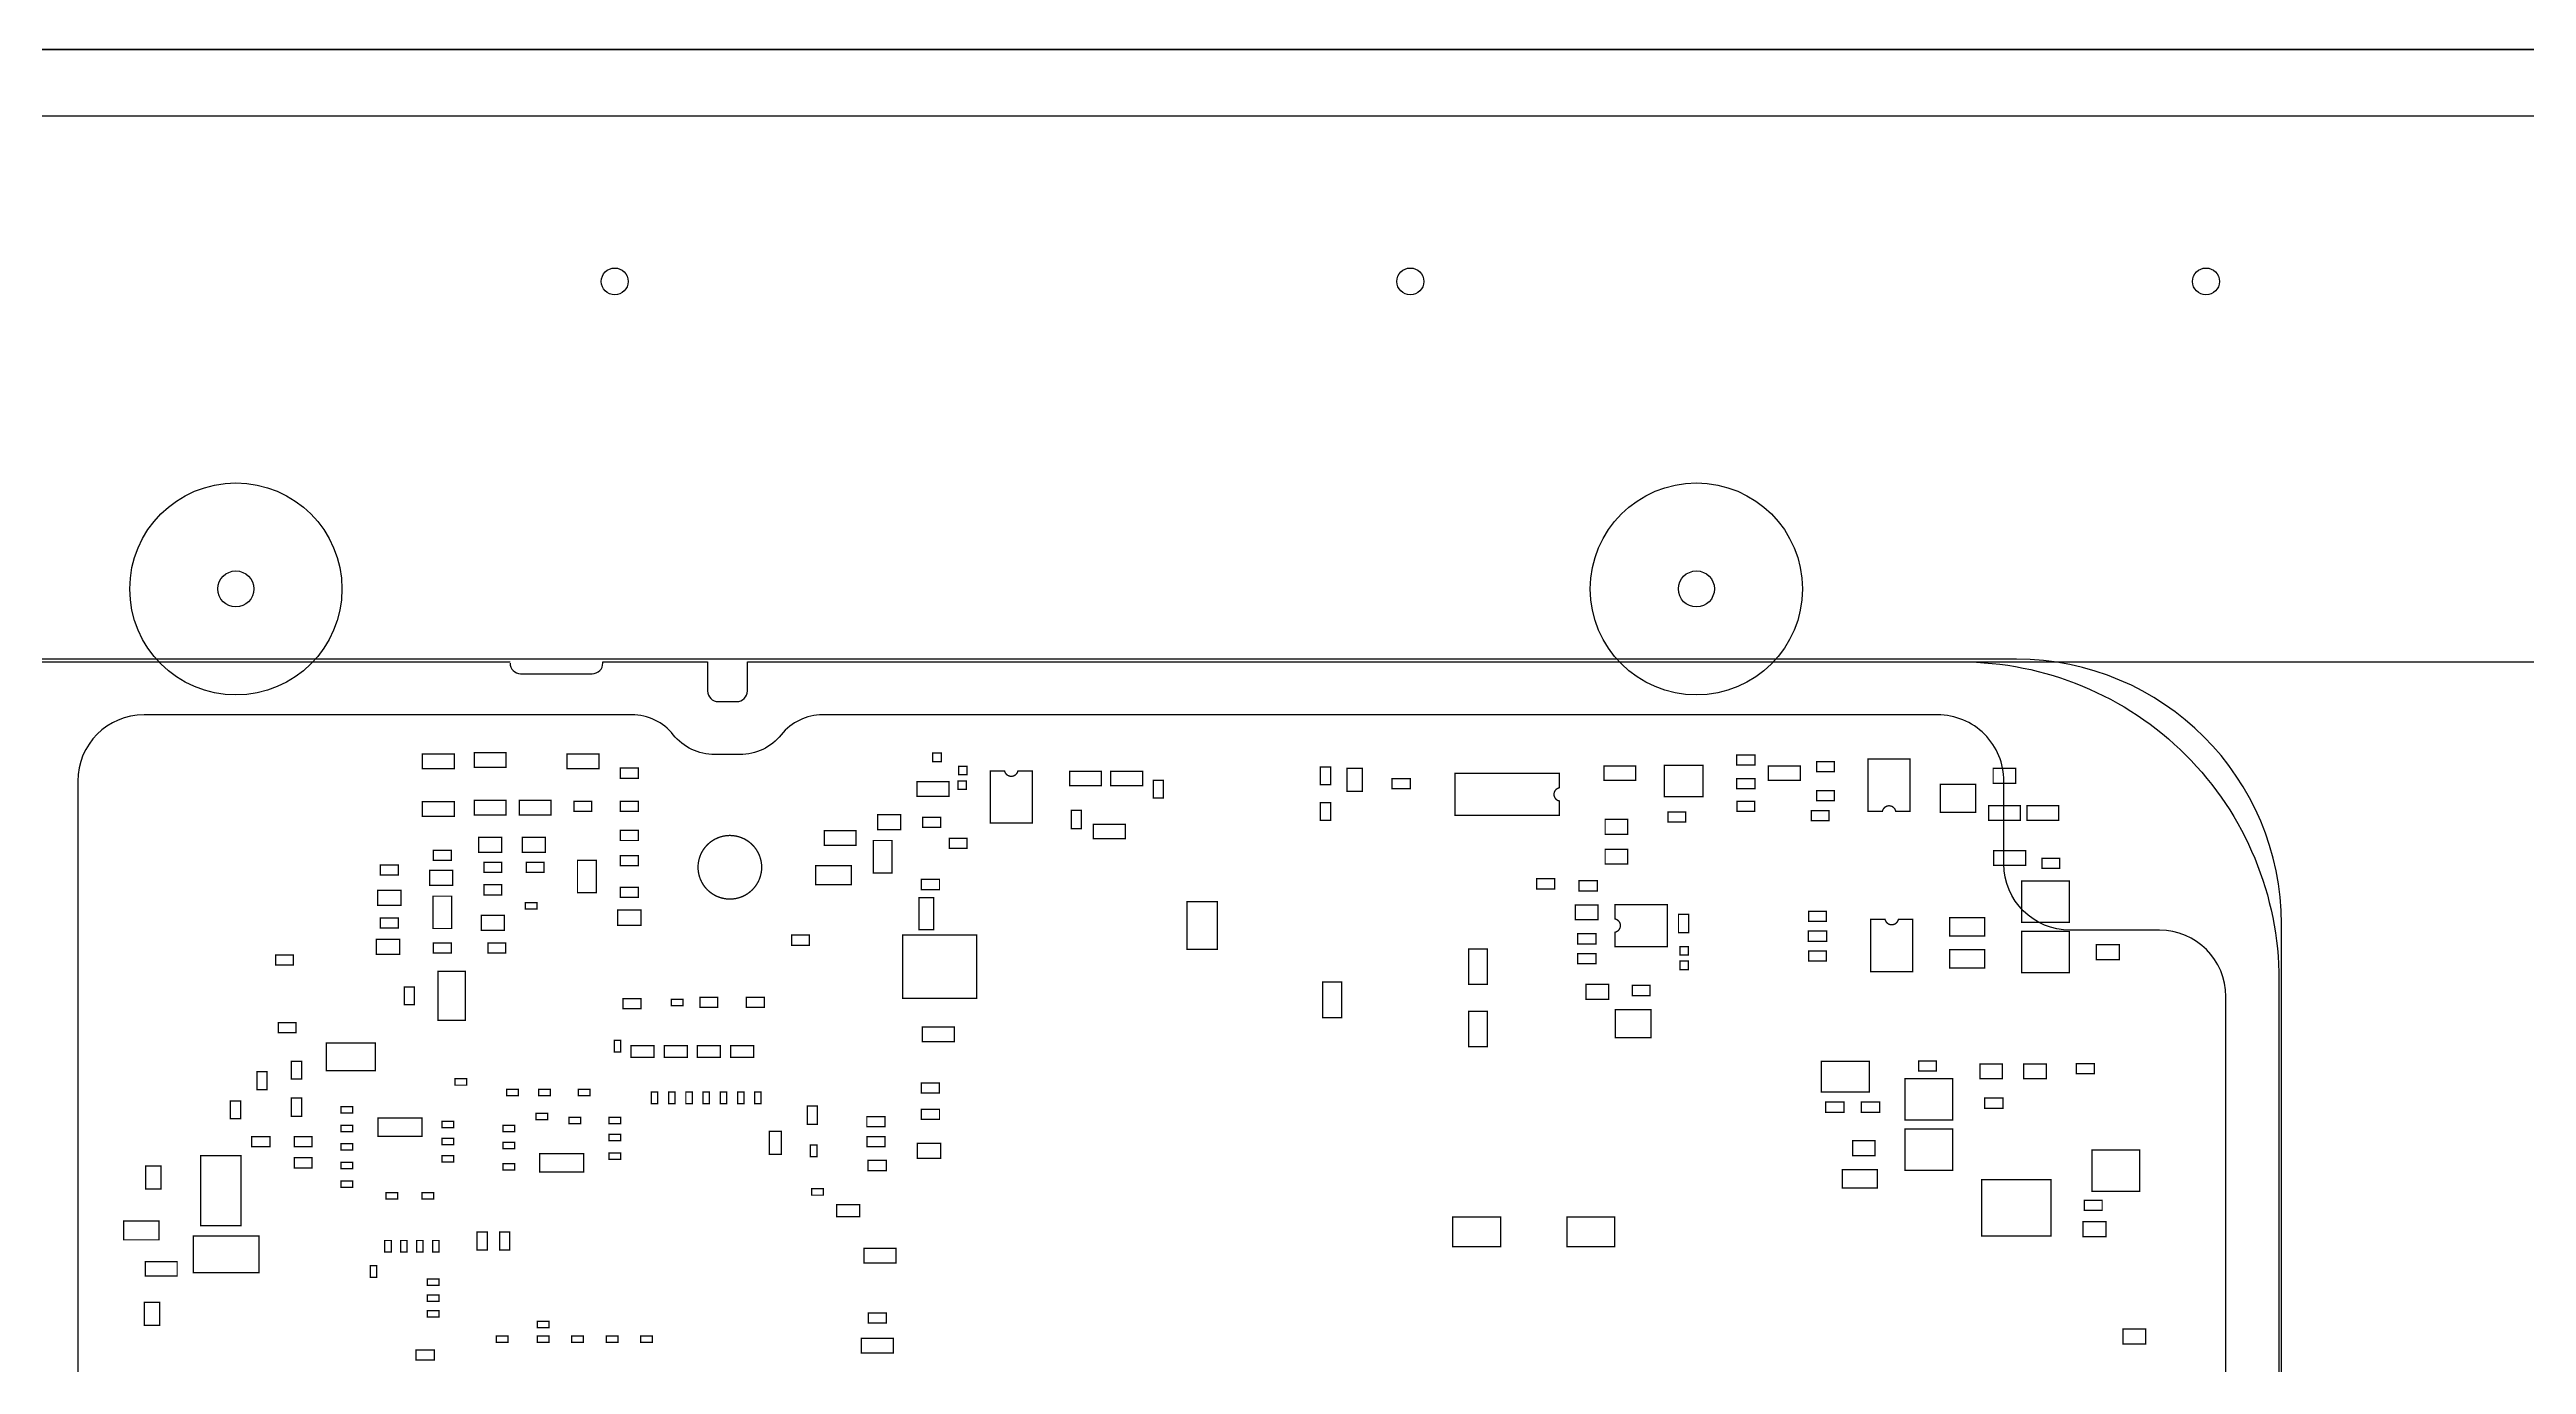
# Model space of a CAD drawing. Extents: x -225 to 380, y -363 to 289.
# Drawn here: x -92.2 to 145, y 153.4 to 279.4 of the extents above; entities that cross this region are included whole.
import ezdxf

# ---------------------------------------------------------------- set-up
doc = ezdxf.new("R2010")
doc.units = 0
doc.header["$MEASUREMENT"] = 0
doc.layers.get('0').update_dxf_attribs({"linetype": 'CONTINUOUS'})
doc.layers.get('DEFPOINTS').update_dxf_attribs({"linetype": 'CONTINUOUS'})
for name, color, linetype in [('1_0_PALLET', 7, 'CONTINUOUS'), ('1_1_BARRENOS', 100, 'CONTINUOUS'), ('1_2_CAV_PCB', 140, 'CONTINUOUS'), ('1_4_FUGAS_PASADAS', 1, 'CONTINUOUS'), ('1_5_CAJA_PISADOR', 8, 'CONTINUOUS'), ('_G01-IND-2BOT_OUTLINE_PART', 7, 'CONTINUOUS'), ('_G01-IND-3GEN_OUTLINE', 7, 'CONTINUOUS')]:
    doc.layers.add(name, color=color, linetype=linetype)
doc.styles.get("Standard").update_dxf_attribs({"font": '@Arial Unicode MS'})
doc.dimstyles.get("Standard").update_dxf_attribs({"dimtxt": 0.18, "dimasz": 0.18, "dimexe": 0.18, "dimexo": 0.0625, "dimgap": 0.09, "dimtad": 0, "dimtih": 1, "dimtoh": 1, "dimdec": 4, "dimzin": 0, "dimdsep": 46, "dimtxsty": 'STANDARD', "dimcen": 0.09, "dimadec": 0, "dimazin": 0, "dimtfac": 1, "dimtdec": 4, "dimtofl": 0, "dimtmove": 2, "dimatfit": 3, "dimfxl": 1, "dimtolj": 1, "dimtzin": 0, "dimarcsym": 0})

# ---------------------------------------------------------------- blocks, each defined once
blk = doc.blocks.new('*U34')
at = {"color": 0, "linetype": 'Continuous'}
blk.add_text('500,13 [19,690]', height=6.5, dxfattribs=at).set_placement((317.04, 223.16))
blk = doc.blocks.new('*D33')
at = {"color": 0}
blk.add_line((91.43, 220.73), (379.54, 220.73), dxfattribs=at)
at = {"layer": 'DEFPOINTS', "color": 0}
for p in [(90.8, 220.73), (316.8, 220.73), (215.9, -279.4)]:
    blk.add_point(p, dxfattribs=at)
at = {"linetype": 'Continuous'}
blk.add_blockref('*U34', (0, 0), dxfattribs=at)

msp = doc.modelspace()

# ---------------------------------------------------------------- linework, layer by layer
at = {"layer": '1_0_PALLET', "linetype": 'Continuous'}
msp.add_lwpolyline([(192.9638, 259.81542), (192.9638, 279.40001), (-215.90001, 279.40001), (-215.90001, -279.40001), (192.9638, -279.40001), (-215.90001, -279.40001), (-215.90001, 279.40001), (192.9638, 279.40001), (192.9638, 259.89285, -0.192690009), (192.4728, 258.66611, 0.976311396), (195.1661, 255.97281, -0.192689488), (196.39284, 256.4638), (215.90001, 256.4638), (215.90001, -256.4638), (196.39285, -256.4638, -0.192690009), (195.16611, -255.9728, 0.976311396), (192.47281, -258.6661, -0.192689488), (192.9638, -259.89284), (192.9638, -279.40001), (192.9638, -259.81542)], format="xyb", dxfattribs=at)
at = {"layer": '1_0_PALLET', "color": 4}
msp.add_lwpolyline([(209.54999, -273.05001), (-209.55001, -273.05001), (-209.55001, 273.05001), (209.54999, 273.05001)], close=True, dxfattribs=at)
at = {"layer": '1_1_BARRENOS', "linetype": 'Continuous'}
for centre, radius in [((-38.10001, 257.175), 1.28905), ((38.09999, 257.175), 1.28905), ((114.29999, 257.175), 1.28905), ((-74.38651, 227.711), 1.7272), ((65.49212, 227.711), 1.7272)]:
    msp.add_circle(centre, radius, dxfattribs=at)
at = {"layer": '1_2_CAV_PCB', "linetype": 'Continuous'}
msp.add_lwpolyline([(121.53899, 49.022), (121.53899, 195.58, 0.414213562), (96.13899, 220.98), (-115.47488, 220.98, -0.182675814)], format="xyb", dxfattribs=at)
at = {"layer": '1_4_FUGAS_PASADAS', "linetype": 'Continuous'}
msp.add_lwpolyline([(116.20499, 59.436), (116.20499, 188.6585, 0.414213562), (109.85499, 195.0085), (101.29519, 195.0085, -0.414213562), (94.94519, 201.3585), (94.94519, 209.296, 0.414213566), (88.59519, 215.646), (-18.18867, 215.646, 0.227735077), (-22.15424, 213.741, -0.22773508), (-26.11981, 211.836), (-28.52828, 211.836, -0.227735081), (-32.49385, 213.741, 0.227735081), (-36.45943, 215.646), (-83.18501, 215.646, 0.414213562), (-89.53501, 209.296), (-89.53501, 36.449, 0.414213562)], format="xyb", dxfattribs=at)
at = {"layer": '1_5_CAJA_PISADOR', "color": 8}
for centre in [(-74.38651, 227.711), (65.49212, 227.711)]:
    msp.add_circle(centre, 10.16, dxfattribs=at)
at = {"layer": '_G01-IND-2BOT_OUTLINE_PART', "linetype": 'Continuous', "const_width": 0.127}
for points in [[(-56.51501, 211.8995), (-56.51501, 210.5025), (-53.46701, 210.5025), (-53.46701, 211.8995), (-56.51501, 211.8995)], [(-51.56201, 212.0265), (-51.56201, 210.6295), (-48.51401, 210.6295), (-48.51401, 212.0265), (-51.56201, 212.0265)], [(-39.62401, 210.5025), (-39.62401, 211.8995), (-42.67201, 211.8995), (-42.67201, 210.5025), (-39.62401, 210.5025)], [(-7.64541, 211.1756), (-6.83261, 211.1756), (-6.83261, 211.9884), (-7.64541, 211.9884), (-7.64541, 211.1756)], [(71.10729, 210.8454), (71.10729, 211.8106), (69.35469, 211.8106), (69.35469, 210.8454), (71.10729, 210.8454)], [(77.00009, 211.1756), (77.00009, 210.2104), (78.70189, 210.2104), (78.70189, 211.1756), (77.00009, 211.1756)], [(85.95359, 211.4169), (81.94039, 211.4169), (81.94039, 206.4131), (83.30773, 206.4131), (83.33021, 206.48325), (83.37471, 206.58887), (83.43712, 206.68499), (83.51551, 206.76861), (83.6074, 206.83709), (83.70992, 206.88832), (83.81987, 206.92067), (83.9338, 206.93313), (84.04813, 206.92532), (84.15931, 206.89748), (84.26384, 206.85047), (84.35844, 206.78578), (84.44016, 206.70543), (84.50644, 206.61193), (84.5552, 206.50821), (84.56377, 206.48325), (84.58625, 206.4131), (85.95359, 206.4131), (85.95359, 211.4169)], [(-35.82671, 209.5754), (-35.82671, 210.5406), (-37.57931, 210.5406), (-37.57931, 209.5754), (-35.82671, 209.5754)], [(-9.14401, 209.2325), (-9.14401, 207.8355), (-6.09601, 207.8355), (-6.09601, 209.2325), (-9.14401, 209.2325)], [(-5.23241, 208.5086), (-4.41961, 208.5086), (-4.41961, 209.3214), (-5.23241, 209.3214), (-5.23241, 208.5086)], [(-5.16891, 209.9056), (-4.35611, 209.9056), (-4.35611, 210.7184), (-5.16891, 210.7184), (-5.16891, 209.9056)], [(-2.13361, 205.2701), (1.87959, 205.2701), (1.87959, 210.2739), (0.51225, 210.2739), (0.48977, 210.20374), (0.44527, 210.09813), (0.38286, 210.00201), (0.30448, 209.91839), (0.21259, 209.8499), (0.11006, 209.79868), (0.00012, 209.76633), (-0.11381, 209.75386), (-0.22815, 209.76168), (-0.33933, 209.78952), (-0.44385, 209.83652), (-0.53846, 209.90121), (-0.62018, 209.98156), (-0.68646, 210.07506), (-0.73522, 210.17878), (-0.74379, 210.20374), (-0.76627, 210.2739), (-2.13361, 210.2739), (-2.13361, 205.2701)], [(5.46099, 210.2485), (5.46099, 208.8515), (8.50899, 208.8515), (8.50899, 210.2485), (5.46099, 210.2485)], [(12.44599, 208.8515), (12.44599, 210.2485), (9.39799, 210.2485), (9.39799, 208.8515), (12.44599, 208.8515)], [(13.48739, 207.6831), (14.45259, 207.6831), (14.45259, 209.3849), (13.48739, 209.3849), (13.48739, 207.6831)], [(29.48939, 208.9531), (30.45459, 208.9531), (30.45459, 210.6549), (29.48939, 210.6549), (29.48939, 208.9531)], [(33.48989, 210.5279), (32.04209, 210.5279), (32.04209, 208.3181), (33.48989, 208.3181), (33.48989, 210.5279)], [(38.08729, 208.5594), (38.08729, 209.5246), (36.33469, 209.5246), (36.33469, 208.5594), (38.08729, 208.5594)], [(42.36719, 210.0326), (42.36719, 206.0194), (52.37479, 206.0194), (52.37479, 207.38674), (52.30464, 207.40922), (52.19902, 207.45371), (52.1029, 207.51613), (52.01928, 207.59451), (51.95079, 207.6864), (51.89957, 207.78893), (51.86722, 207.89887), (51.85476, 208.0128), (51.86257, 208.12714), (51.89041, 208.23832), (51.93742, 208.34284), (52.0021, 208.43745), (52.08246, 208.51917), (52.17596, 208.58545), (52.27968, 208.63421), (52.30464, 208.64278), (52.37479, 208.66526), (52.37479, 210.0326), (42.36719, 210.0326)], [(59.68999, 209.3595), (59.68999, 210.7565), (56.64199, 210.7565), (56.64199, 209.3595), (59.68999, 209.3595)], [(66.11619, 207.7974), (66.11619, 210.7946), (62.40779, 210.7946), (62.40779, 207.7974), (66.11619, 207.7974)], [(71.10729, 208.5594), (71.10729, 209.5246), (69.35469, 209.5246), (69.35469, 208.5594), (71.10729, 208.5594)], [(75.43799, 209.3595), (75.43799, 210.7565), (72.38999, 210.7565), (72.38999, 209.3595), (75.43799, 209.3595)], [(88.84919, 208.9912), (88.84919, 206.2988), (92.25279, 206.2988), (92.25279, 208.9912), (88.84919, 208.9912)], [(96.07549, 209.0928), (96.07549, 210.5152), (93.91649, 210.5152), (93.91649, 209.0928), (96.07549, 209.0928)], [(-56.51501, 207.3275), (-56.51501, 205.9305), (-53.46701, 205.9305), (-53.46701, 207.3275), (-56.51501, 207.3275)], [(-48.51401, 206.0575), (-48.51401, 207.4545), (-51.56201, 207.4545), (-51.56201, 206.0575), (-48.51401, 206.0575)], [(-44.19601, 206.0575), (-44.19601, 207.4545), (-47.24401, 207.4545), (-47.24401, 206.0575), (-44.19601, 206.0575)], [(-40.29711, 206.4004), (-40.29711, 207.3656), (-41.99891, 207.3656), (-41.99891, 206.4004), (-40.29711, 206.4004)], [(-35.85211, 206.4004), (-35.85211, 207.3656), (-37.55391, 207.3656), (-37.55391, 206.4004), (-35.85211, 206.4004)], [(6.57859, 206.4893), (5.61339, 206.4893), (5.61339, 204.7367), (6.57859, 204.7367), (6.57859, 206.4893)], [(30.45459, 207.2259), (29.48939, 207.2259), (29.48939, 205.5241), (30.45459, 205.5241), (30.45459, 207.2259)], [(62.77609, 206.3496), (62.77609, 205.3844), (64.47789, 205.3844), (64.47789, 206.3496), (62.77609, 206.3496)], [(69.38009, 207.3656), (69.38009, 206.4004), (71.08189, 206.4004), (71.08189, 207.3656), (69.38009, 207.3656)], [(78.19389, 205.5114), (78.19389, 206.4766), (76.49209, 206.4766), (76.49209, 205.5114), (78.19389, 205.5114)], [(78.70189, 207.4164), (78.70189, 208.3816), (77.00009, 208.3816), (77.00009, 207.4164), (78.70189, 207.4164)], [(96.51999, 205.5495), (96.51999, 206.9465), (93.47199, 206.9465), (93.47199, 205.5495), (96.51999, 205.5495)], [(97.15499, 206.9465), (97.15499, 205.5495), (100.20299, 205.5495), (100.20299, 206.9465), (97.15499, 206.9465)], [(-37.55391, 204.5716), (-37.55391, 203.6064), (-35.85211, 203.6064), (-35.85211, 204.5716), (-37.55391, 204.5716)], [(-18.03401, 204.5335), (-18.03401, 203.1365), (-14.98601, 203.1365), (-14.98601, 204.5335), (-18.03401, 204.5335)], [(-10.70611, 204.6351), (-10.70611, 206.0829), (-12.91591, 206.0829), (-12.91591, 204.6351), (-10.70611, 204.6351)], [(-6.89611, 204.8764), (-6.89611, 205.8416), (-8.59791, 205.8416), (-8.59791, 204.8764), (-6.89611, 204.8764)], [(7.74699, 205.1685), (7.74699, 203.7715), (10.79499, 203.7715), (10.79499, 205.1685), (7.74699, 205.1685)], [(56.75629, 205.6257), (56.75629, 204.2033), (58.91529, 204.2033), (58.91529, 205.6257), (56.75629, 205.6257)], [(-53.75911, 201.7014), (-53.75911, 202.6666), (-55.46091, 202.6666), (-55.46091, 201.7014), (-53.75911, 201.7014)], [(-51.14291, 203.9239), (-51.14291, 202.4761), (-48.93311, 202.4761), (-48.93311, 203.9239), (-51.14291, 203.9239)], [(-44.74211, 202.4761), (-44.74211, 203.9239), (-46.95191, 203.9239), (-46.95191, 202.4761), (-44.74211, 202.4761)], [(-41.66871, 198.6026), (-39.86531, 198.6026), (-39.86531, 201.7014), (-41.66871, 201.7014), (-41.66871, 198.6026)], [(-35.85211, 201.1934), (-35.85211, 202.1586), (-37.55391, 202.1586), (-37.55391, 201.1934), (-35.85211, 201.1934)], [(-13.34771, 200.5076), (-11.54431, 200.5076), (-11.54431, 203.6064), (-13.34771, 203.6064), (-13.34771, 200.5076)], [(-6.05791, 203.8096), (-6.05791, 202.8444), (-4.35611, 202.8444), (-4.35611, 203.8096), (-6.05791, 203.8096)], [(58.91529, 201.3458), (58.91529, 202.7682), (56.75629, 202.7682), (56.75629, 201.3458), (58.91529, 201.3458)], [(93.97999, 202.6285), (93.97999, 201.2315), (97.02799, 201.2315), (97.02799, 202.6285), (93.97999, 202.6285)], [(100.29189, 200.9394), (100.29189, 201.9046), (98.59009, 201.9046), (98.59009, 200.9394), (100.29189, 200.9394)], [(-58.83911, 200.3044), (-58.83911, 201.2696), (-60.54091, 201.2696), (-60.54091, 200.3044), (-58.83911, 200.3044)], [(-53.63211, 199.3011), (-53.63211, 200.7489), (-55.84191, 200.7489), (-55.84191, 199.3011), (-53.63211, 199.3011)], [(-50.63491, 201.5236), (-50.63491, 200.5584), (-48.93311, 200.5584), (-48.93311, 201.5236), (-50.63491, 201.5236)], [(-48.93311, 198.3994), (-48.93311, 199.3646), (-50.63491, 199.3646), (-50.63491, 198.3994), (-48.93311, 198.3994)], [(-44.86911, 200.5584), (-44.86911, 201.5236), (-46.57091, 201.5236), (-46.57091, 200.5584), (-44.86911, 200.5584)], [(-18.84681, 201.1807), (-18.84681, 199.3773), (-15.44321, 199.3773), (-15.44321, 201.1807), (-18.84681, 201.1807)], [(-6.99771, 198.9074), (-6.99771, 199.8726), (-8.75031, 199.8726), (-8.75031, 198.9074), (-6.99771, 198.9074)], [(50.20309, 199.9361), (50.20309, 198.9709), (51.90489, 198.9709), (51.90489, 199.9361), (50.20309, 199.9361)], [(54.24169, 199.7456), (54.24169, 198.7804), (55.99429, 198.7804), (55.99429, 199.7456), (54.24169, 199.7456)], [(96.64699, 199.7202), (96.64699, 195.7578), (101.21899, 195.7578), (101.21899, 199.7202), (96.64699, 199.7202)], [(-58.58511, 197.3961), (-58.58511, 198.8439), (-60.79491, 198.8439), (-60.79491, 197.3961), (-58.58511, 197.3961)], [(-55.51171, 195.1736), (-53.70831, 195.1736), (-53.70831, 198.2724), (-55.51171, 198.2724), (-55.51171, 195.1736)], [(-46.65981, 197.6628), (-46.65981, 197.0532), (-45.54221, 197.0532), (-45.54221, 197.6628), (-46.65981, 197.6628)], [(-37.80791, 196.9389), (-37.80791, 195.4911), (-35.59811, 195.4911), (-35.59811, 196.9389), (-37.80791, 196.9389)], [(-35.85211, 198.1454), (-35.85211, 199.1106), (-37.55391, 199.1106), (-37.55391, 198.1454), (-35.85211, 198.1454)], [(-7.55651, 198.12), (-8.95351, 198.12), (-8.95351, 195.072), (-7.55651, 195.072), (-7.55651, 198.12)], [(19.62149, 197.739), (16.70049, 197.739), (16.70049, 193.167), (19.62149, 193.167), (19.62149, 197.739)], [(53.91149, 197.4342), (53.91149, 196.0118), (56.07049, 196.0118), (56.07049, 197.4342), (53.91149, 197.4342)], [(62.69989, 193.4464), (62.69989, 197.4596), (57.69609, 197.4596), (57.69609, 196.09226), (57.76624, 196.06978), (57.87186, 196.02528), (57.96798, 195.96286), (58.0516, 195.88448), (58.12009, 195.79259), (58.17131, 195.69007), (58.20366, 195.58012), (58.21613, 195.46619), (58.20831, 195.35185), (58.18047, 195.24068), (58.13347, 195.13615), (58.06878, 195.04155), (57.98842, 194.95983), (57.89492, 194.89355), (57.79121, 194.84478), (57.76624, 194.83622), (57.69609, 194.81374), (57.69609, 193.4464), (62.69989, 193.4464)], [(-58.83911, 195.2244), (-58.83911, 196.1896), (-60.54091, 196.1896), (-60.54091, 195.2244), (-58.83911, 195.2244)], [(-50.88891, 196.4309), (-50.88891, 194.9831), (-48.67911, 194.9831), (-48.67911, 196.4309), (-50.88891, 196.4309)], [(-21.17091, 194.5386), (-21.17091, 193.5734), (-19.46911, 193.5734), (-19.46911, 194.5386), (-21.17091, 194.5386)], [(-10.54101, 194.564), (-10.54101, 188.468), (-3.42901, 188.468), (-3.42901, 194.564), (-10.54101, 194.564)], [(54.11469, 194.6656), (54.11469, 193.7004), (55.86729, 193.7004), (55.86729, 194.6656), (54.11469, 194.6656)], [(63.77939, 194.7672), (64.74459, 194.7672), (64.74459, 196.5198), (63.77939, 196.5198), (63.77939, 194.7672)], [(76.21269, 194.9196), (76.21269, 193.9544), (77.96529, 193.9544), (77.96529, 194.9196), (76.21269, 194.9196)], [(76.23809, 196.8246), (76.23809, 195.8594), (77.93989, 195.8594), (77.93989, 196.8246), (76.23809, 196.8246)], [(82.19439, 191.0461), (86.20759, 191.0461), (86.20759, 196.0499), (84.84025, 196.0499), (84.81777, 195.97974), (84.77327, 195.87413), (84.71086, 195.77801), (84.63248, 195.69439), (84.54059, 195.6259), (84.43806, 195.57468), (84.32812, 195.54233), (84.21419, 195.52986), (84.09985, 195.53768), (83.98867, 195.56552), (83.88415, 195.61252), (83.78954, 195.67721), (83.70782, 195.75756), (83.64154, 195.85106), (83.59278, 195.95478), (83.58421, 195.97974), (83.56173, 196.0499), (82.19439, 196.0499), (82.19439, 191.0461)], [(89.76359, 196.2023), (89.76359, 194.4497), (93.11639, 194.4497), (93.11639, 196.2023), (89.76359, 196.2023)], [(101.21899, 190.9318), (101.21899, 194.8942), (96.64699, 194.8942), (96.64699, 190.9318), (101.21899, 190.9318)], [(-70.57391, 192.6336), (-70.57391, 191.6684), (-68.87211, 191.6684), (-68.87211, 192.6336), (-70.57391, 192.6336)], [(-60.92191, 194.1449), (-60.92191, 192.6971), (-58.71211, 192.6971), (-58.71211, 194.1449), (-60.92191, 194.1449)], [(-55.46091, 193.7766), (-55.46091, 192.8114), (-53.75911, 192.8114), (-53.75911, 193.7766), (-55.46091, 193.7766)], [(-50.25391, 193.7766), (-50.25391, 192.8114), (-48.55211, 192.8114), (-48.55211, 193.7766), (-50.25391, 193.7766)], [(45.47869, 193.2178), (43.67529, 193.2178), (43.67529, 189.8142), (45.47869, 189.8142), (45.47869, 193.2178)], [(54.11469, 192.7606), (54.11469, 191.7954), (55.86729, 191.7954), (55.86729, 192.7606), (54.11469, 192.7606)], [(63.91909, 193.4464), (63.91909, 192.6336), (64.73189, 192.6336), (64.73189, 193.4464), (63.91909, 193.4464)], [(77.93989, 192.0494), (77.93989, 193.0146), (76.23809, 193.0146), (76.23809, 192.0494), (77.93989, 192.0494)], [(89.76359, 193.1543), (89.76359, 191.4017), (93.11639, 191.4017), (93.11639, 193.1543), (89.76359, 193.1543)], [(103.79709, 193.6369), (103.79709, 192.1891), (106.00689, 192.1891), (106.00689, 193.6369), (103.79709, 193.6369)], [(-55.04181, 186.3725), (-52.40021, 186.3725), (-52.40021, 191.0715), (-55.04181, 191.0715), (-55.04181, 186.3725)], [(31.50869, 190.0428), (29.70529, 190.0428), (29.70529, 186.6392), (31.50869, 186.6392), (31.50869, 190.0428)], [(57.08649, 188.3918), (57.08649, 189.8142), (54.92749, 189.8142), (54.92749, 188.3918), (57.08649, 188.3918)], [(63.91909, 192.0494), (63.91909, 191.2366), (64.73189, 191.2366), (64.73189, 192.0494), (63.91909, 192.0494)], [(-58.26761, 187.8711), (-57.30241, 187.8711), (-57.30241, 189.5729), (-58.26761, 189.5729), (-58.26761, 187.8711)], [(-37.29991, 188.4426), (-37.29991, 187.4774), (-35.59811, 187.4774), (-35.59811, 188.4426), (-37.29991, 188.4426)], [(-31.57221, 187.7822), (-31.57221, 188.3918), (-32.68981, 188.3918), (-32.68981, 187.7822), (-31.57221, 187.7822)], [(-28.23211, 187.6044), (-28.23211, 188.5696), (-29.93391, 188.5696), (-29.93391, 187.6044), (-28.23211, 187.6044)], [(-23.78711, 187.6044), (-23.78711, 188.5696), (-25.48891, 188.5696), (-25.48891, 187.6044), (-23.78711, 187.6044)], [(61.13779, 184.7088), (61.13779, 187.4012), (57.73419, 187.4012), (57.73419, 184.7088), (61.13779, 184.7088)], [(61.04889, 188.7474), (61.04889, 189.7126), (59.34709, 189.7126), (59.34709, 188.7474), (61.04889, 188.7474)], [(-68.61811, 185.1914), (-68.61811, 186.1566), (-70.31991, 186.1566), (-70.31991, 185.1914), (-68.61811, 185.1914)], [(-8.63601, 185.7375), (-8.63601, 184.3405), (-5.58801, 184.3405), (-5.58801, 185.7375), (-8.63601, 185.7375)], [(45.47869, 187.2488), (43.67529, 187.2488), (43.67529, 183.8452), (45.47869, 183.8452), (45.47869, 187.2488)], [(-61.02351, 181.5592), (-61.02351, 184.2008), (-65.72251, 184.2008), (-65.72251, 181.5592), (-61.02351, 181.5592)], [(-38.15081, 183.3372), (-37.54121, 183.3372), (-37.54121, 184.4548), (-38.15081, 184.4548), (-38.15081, 183.3372)], [(-36.53791, 183.9595), (-36.53791, 182.8165), (-34.32811, 182.8165), (-34.32811, 183.9595), (-36.53791, 183.9595)], [(-33.36291, 183.9595), (-33.36291, 182.8165), (-31.15311, 182.8165), (-31.15311, 183.9595), (-33.36291, 183.9595)], [(-30.18791, 183.9595), (-30.18791, 182.8165), (-27.97811, 182.8165), (-27.97811, 183.9595), (-30.18791, 183.9595)], [(-27.01291, 183.9595), (-27.01291, 182.8165), (-24.80311, 182.8165), (-24.80311, 183.9595), (-27.01291, 183.9595)], [(-71.39941, 181.4449), (-72.36461, 181.4449), (-72.36461, 179.7431), (-71.39941, 179.7431), (-71.39941, 181.4449)], [(-69.06261, 180.7591), (-68.09741, 180.7591), (-68.09741, 182.4609), (-69.06261, 182.4609), (-69.06261, 180.7591)], [(-53.39081, 180.7718), (-53.39081, 180.1622), (-52.27321, 180.1622), (-52.27321, 180.7718), (-53.39081, 180.7718)], [(-7.02311, 179.4129), (-7.02311, 180.3781), (-8.72491, 180.3781), (-8.72491, 179.4129), (-7.02311, 179.4129)], [(77.46999, 182.4355), (77.46999, 179.5145), (82.04199, 179.5145), (82.04199, 182.4355), (77.46999, 182.4355)], [(85.47099, 180.7972), (85.47099, 176.8348), (90.04299, 176.8348), (90.04299, 180.7972), (85.47099, 180.7972)], [(88.48089, 181.5084), (88.48089, 182.4736), (86.77909, 182.4736), (86.77909, 181.5084), (88.48089, 181.5084)], [(92.64649, 182.1942), (92.64649, 180.7718), (94.80549, 180.7718), (94.80549, 182.1942), (92.64649, 182.1942)], [(96.83749, 182.1942), (96.83749, 180.7718), (98.99649, 180.7718), (98.99649, 182.1942), (96.83749, 182.1942)], [(101.86669, 182.2196), (101.86669, 181.2544), (103.61929, 181.2544), (103.61929, 182.2196), (101.86669, 182.2196)], [(-73.93941, 178.6509), (-74.90461, 178.6509), (-74.90461, 176.9491), (-73.93941, 176.9491), (-73.93941, 178.6509)], [(-68.09741, 178.9303), (-69.06261, 178.9303), (-69.06261, 177.1777), (-68.09741, 177.1777), (-68.09741, 178.9303)], [(-63.19521, 177.4952), (-63.19521, 178.1048), (-64.31281, 178.1048), (-64.31281, 177.4952), (-63.19521, 177.4952)], [(-47.32021, 179.1462), (-47.32021, 179.7558), (-48.43781, 179.7558), (-48.43781, 179.1462), (-47.32021, 179.1462)], [(-44.27221, 179.1462), (-44.27221, 179.7558), (-45.38981, 179.7558), (-45.38981, 179.1462), (-44.27221, 179.1462)], [(-40.46221, 179.1462), (-40.46221, 179.7558), (-41.57981, 179.7558), (-41.57981, 179.1462), (-40.46221, 179.1462)], [(-33.98521, 179.5018), (-34.59481, 179.5018), (-34.59481, 178.3842), (-33.98521, 178.3842), (-33.98521, 179.5018)], [(-32.33421, 179.5018), (-32.94381, 179.5018), (-32.94381, 178.3842), (-32.33421, 178.3842), (-32.33421, 179.5018)], [(-30.68321, 179.5018), (-31.29281, 179.5018), (-31.29281, 178.3842), (-30.68321, 178.3842), (-30.68321, 179.5018)], [(-29.03221, 179.5018), (-29.64181, 179.5018), (-29.64181, 178.3842), (-29.03221, 178.3842), (-29.03221, 179.5018)], [(-27.38121, 179.5018), (-27.99081, 179.5018), (-27.99081, 178.3842), (-27.38121, 178.3842), (-27.38121, 179.5018)], [(-25.73021, 179.5018), (-26.33981, 179.5018), (-26.33981, 178.3842), (-25.73021, 178.3842), (-25.73021, 179.5018)], [(-24.07921, 179.5018), (-24.68881, 179.5018), (-24.68881, 178.3842), (-24.07921, 178.3842), (-24.07921, 179.5018)], [(-18.69441, 178.1683), (-19.65961, 178.1683), (-19.65961, 176.4157), (-18.69441, 176.4157), (-18.69441, 178.1683)], [(79.61629, 177.5714), (79.61629, 178.5366), (77.86369, 178.5366), (77.86369, 177.5714), (79.61629, 177.5714)], [(81.29269, 178.5366), (81.29269, 177.5714), (83.04529, 177.5714), (83.04529, 178.5366), (81.29269, 178.5366)], [(94.85629, 177.9524), (94.85629, 178.9176), (93.10369, 178.9176), (93.10369, 177.9524), (94.85629, 177.9524)], [(-63.19521, 175.7172), (-63.19521, 176.3268), (-64.31281, 176.3268), (-64.31281, 175.7172), (-63.19521, 175.7172)], [(-56.56581, 175.2727), (-56.56581, 177.0253), (-60.78221, 177.0253), (-60.78221, 175.2727), (-56.56581, 175.2727)], [(-54.66081, 176.7078), (-54.66081, 176.0982), (-53.54321, 176.0982), (-53.54321, 176.7078), (-54.66081, 176.7078)], [(-47.70121, 175.7172), (-47.70121, 176.3268), (-48.81881, 176.3268), (-48.81881, 175.7172), (-47.70121, 175.7172)], [(-44.52621, 176.8602), (-44.52621, 177.4698), (-45.64381, 177.4698), (-45.64381, 176.8602), (-44.52621, 176.8602)], [(-42.46881, 177.0888), (-42.46881, 176.4792), (-41.35121, 176.4792), (-41.35121, 177.0888), (-42.46881, 177.0888)], [(-38.65881, 177.0888), (-38.65881, 176.4792), (-37.54121, 176.4792), (-37.54121, 177.0888), (-38.65881, 177.0888)], [(-22.16151, 175.7299), (-23.30451, 175.7299), (-23.30451, 173.5201), (-22.16151, 173.5201), (-22.16151, 175.7299)], [(-12.20471, 176.1744), (-12.20471, 177.1396), (-13.95731, 177.1396), (-13.95731, 176.1744), (-12.20471, 176.1744)], [(-8.75031, 177.8381), (-8.75031, 176.8729), (-6.99771, 176.8729), (-6.99771, 177.8381), (-8.75031, 177.8381)], [(85.47099, 175.9712), (85.47099, 172.0088), (90.04299, 172.0088), (90.04299, 175.9712), (85.47099, 175.9712)], [(-73.88861, 173.4058), (-77.74941, 173.4058), (-77.74941, 166.7002), (-73.88861, 166.7002), (-73.88861, 173.4058)], [(-71.13271, 174.2694), (-71.13271, 175.2346), (-72.88531, 175.2346), (-72.88531, 174.2694), (-71.13271, 174.2694)], [(-67.09411, 174.2694), (-67.09411, 175.2346), (-68.79591, 175.2346), (-68.79591, 174.2694), (-67.09411, 174.2694)], [(-68.79591, 173.2026), (-68.79591, 172.2374), (-67.09411, 172.2374), (-67.09411, 173.2026), (-68.79591, 173.2026)], [(-63.19521, 173.9392), (-63.19521, 174.5488), (-64.31281, 174.5488), (-64.31281, 173.9392), (-63.19521, 173.9392)], [(-54.66081, 175.0568), (-54.66081, 174.4472), (-53.54321, 174.4472), (-53.54321, 175.0568), (-54.66081, 175.0568)], [(-54.66081, 173.4058), (-54.66081, 172.7962), (-53.54321, 172.7962), (-53.54321, 173.4058), (-54.66081, 173.4058)], [(-47.70121, 174.0662), (-47.70121, 174.6758), (-48.81881, 174.6758), (-48.81881, 174.0662), (-47.70121, 174.0662)], [(-45.28821, 173.5963), (-45.28821, 171.8437), (-41.07181, 171.8437), (-41.07181, 173.5963), (-45.28821, 173.5963)], [(-38.65881, 175.4378), (-38.65881, 174.8282), (-37.54121, 174.8282), (-37.54121, 175.4378), (-38.65881, 175.4378)], [(-38.65881, 173.6598), (-38.65881, 173.0502), (-37.54121, 173.0502), (-37.54121, 173.6598), (-38.65881, 173.6598)], [(-19.35481, 173.3042), (-18.74521, 173.3042), (-18.74521, 174.4218), (-19.35481, 174.4218), (-19.35481, 173.3042)], [(-12.23011, 174.2694), (-12.23011, 175.2346), (-13.93191, 175.2346), (-13.93191, 174.2694), (-12.23011, 174.2694)], [(-6.89611, 173.1391), (-6.89611, 174.5869), (-9.10591, 174.5869), (-9.10591, 173.1391), (-6.89611, 173.1391)], [(80.45449, 174.8282), (80.45449, 173.4058), (82.61349, 173.4058), (82.61349, 174.8282), (80.45449, 174.8282)], [(103.37799, 173.9392), (103.37799, 169.9768), (107.94999, 169.9768), (107.94999, 173.9392), (103.37799, 173.9392)], [(-83.01991, 170.2181), (-81.57211, 170.2181), (-81.57211, 172.4279), (-83.01991, 172.4279), (-83.01991, 170.2181)], [(-63.19521, 172.1612), (-63.19521, 172.7708), (-64.31281, 172.7708), (-64.31281, 172.1612), (-63.19521, 172.1612)], [(-63.19521, 170.3832), (-63.19521, 170.9928), (-64.31281, 170.9928), (-64.31281, 170.3832), (-63.19521, 170.3832)], [(-47.70121, 172.0342), (-47.70121, 172.6438), (-48.81881, 172.6438), (-48.81881, 172.0342), (-47.70121, 172.0342)], [(-13.83031, 172.9486), (-13.83031, 171.9834), (-12.07771, 171.9834), (-12.07771, 172.9486), (-13.83031, 172.9486)], [(82.82939, 170.3197), (82.82939, 172.0723), (79.47659, 172.0723), (79.47659, 170.3197), (82.82939, 170.3197)], [(99.46639, 165.7096), (99.46639, 171.0944), (92.81159, 171.0944), (92.81159, 165.7096), (99.46639, 165.7096)], [(-58.87721, 169.2402), (-58.87721, 169.8498), (-59.99481, 169.8498), (-59.99481, 169.2402), (-58.87721, 169.2402)], [(-55.44821, 169.2402), (-55.44821, 169.8498), (-56.56581, 169.8498), (-56.56581, 169.2402), (-55.44821, 169.2402)], [(-19.22781, 170.2308), (-19.22781, 169.6212), (-18.11021, 169.6212), (-18.11021, 170.2308), (-19.22781, 170.2308)], [(-16.85291, 168.7195), (-16.85291, 167.5765), (-14.64311, 167.5765), (-14.64311, 168.7195), (-16.85291, 168.7195)], [(104.35589, 168.1734), (104.35589, 169.1386), (102.65409, 169.1386), (102.65409, 168.1734), (104.35589, 168.1734)], [(-81.73721, 165.3413), (-81.73721, 167.1447), (-85.14081, 167.1447), (-85.14081, 165.3413), (-81.73721, 165.3413)], [(-51.28261, 164.3761), (-50.31741, 164.3761), (-50.31741, 166.0779), (-51.28261, 166.0779), (-51.28261, 164.3761)], [(-49.12361, 164.3761), (-48.15841, 164.3761), (-48.15841, 166.0779), (-49.12361, 166.0779), (-49.12361, 164.3761)], [(46.73599, 164.6936), (46.73599, 167.5384), (42.16399, 167.5384), (42.16399, 164.6936), (46.73599, 164.6936)], [(57.65799, 164.6936), (57.65799, 167.5384), (53.08599, 167.5384), (53.08599, 164.6936), (57.65799, 164.6936)], [(104.73689, 165.6461), (104.73689, 167.0939), (102.52709, 167.0939), (102.52709, 165.6461), (104.73689, 165.6461)], [(-72.16141, 162.2044), (-72.16141, 165.7096), (-78.46061, 165.7096), (-78.46061, 162.2044), (-72.16141, 162.2044)], [(-60.12181, 164.1602), (-59.51221, 164.1602), (-59.51221, 165.2778), (-60.12181, 165.2778), (-60.12181, 164.1602)], [(-58.59781, 164.1602), (-57.98821, 164.1602), (-57.98821, 165.2778), (-58.59781, 165.2778), (-58.59781, 164.1602)], [(-57.07381, 164.1602), (-56.46421, 164.1602), (-56.46421, 165.2778), (-57.07381, 165.2778), (-57.07381, 164.1602)], [(-55.54981, 164.1602), (-54.94021, 164.1602), (-54.94021, 165.2778), (-55.54981, 165.2778), (-55.54981, 164.1602)], [(-11.17601, 163.1315), (-11.17601, 164.5285), (-14.22401, 164.5285), (-14.22401, 163.1315), (-11.17601, 163.1315)], [(-83.05801, 163.2585), (-83.05801, 161.8615), (-80.01001, 161.8615), (-80.01001, 163.2585), (-83.05801, 163.2585)], [(-60.90921, 162.8648), (-61.51881, 162.8648), (-61.51881, 161.7472), (-60.90921, 161.7472), (-60.90921, 162.8648)], [(-56.05781, 161.5948), (-56.05781, 160.9852), (-54.94021, 160.9852), (-54.94021, 161.5948), (-56.05781, 161.5948)], [(-83.14691, 157.1371), (-81.69911, 157.1371), (-81.69911, 159.3469), (-83.14691, 159.3469), (-83.14691, 157.1371)], [(-56.05781, 160.0708), (-56.05781, 159.4612), (-54.94021, 159.4612), (-54.94021, 160.0708), (-56.05781, 160.0708)], [(-56.05781, 158.5468), (-56.05781, 157.9372), (-54.94021, 157.9372), (-54.94021, 158.5468), (-56.05781, 158.5468)], [(-44.39921, 156.9212), (-44.39921, 157.5308), (-45.51681, 157.5308), (-45.51681, 156.9212), (-44.39921, 156.9212)], [(-13.80491, 158.3436), (-13.80491, 157.3784), (-12.10311, 157.3784), (-12.10311, 158.3436), (-13.80491, 158.3436)], [(108.52149, 155.3718), (108.52149, 156.7942), (106.36249, 156.7942), (106.36249, 155.3718), (108.52149, 155.3718)], [(-55.38471, 153.8224), (-55.38471, 154.7876), (-57.13731, 154.7876), (-57.13731, 153.8224), (-55.38471, 153.8224)], [(-49.45381, 156.1338), (-49.45381, 155.5242), (-48.33621, 155.5242), (-48.33621, 156.1338), (-49.45381, 156.1338)], [(-44.39921, 155.5242), (-44.39921, 156.1338), (-45.51681, 156.1338), (-45.51681, 155.5242), (-44.39921, 155.5242)], [(-42.21481, 156.1338), (-42.21481, 155.5242), (-41.09721, 155.5242), (-41.09721, 156.1338), (-42.21481, 156.1338)], [(-38.91281, 156.1338), (-38.91281, 155.5242), (-37.79521, 155.5242), (-37.79521, 156.1338), (-38.91281, 156.1338)], [(-35.61081, 156.1338), (-35.61081, 155.5242), (-34.49321, 155.5242), (-34.49321, 156.1338), (-35.61081, 156.1338)], [(-11.43001, 154.4955), (-11.43001, 155.8925), (-14.47801, 155.8925), (-14.47801, 154.4955), (-11.43001, 154.4955)]]:
    msp.add_lwpolyline(points, dxfattribs=at)
msp.add_lwpolyline([(-27.07641, 204.089, 1), (-27.07641, 197.993, 1)], format="xyb", close=True, dxfattribs=at)
at = {"layer": '_G01-IND-3GEN_OUTLINE', "linetype": 'Continuous'}
for points in [[(24.77988, 22.7999), (24.76499, 10.414), (5.07999, 9.271), (-17.22121, 9.271), (-36.19501, 10.414), (-36.19501, 22.606, 0.4142136), (-37.46501, 23.876), (-39.24301, 23.876), (-39.24301, 24.003, 0.4142136), (-40.25901, 25.019), (-47.11701, 25.019, 0.4142136), (-48.13301, 24.003), (-48.13301, 23.876), (-120.01501, 23.876, -0.4142136), (-121.28501, 25.146), (-121.28501, 61.976), (-95.88501, 61.976, 0.4142136), (-94.61501, 63.246), (-94.61501, 181.356, 0.4142136), (-95.88501, 182.626), (-121.28501, 182.626), (-121.28501, 219.456, -0.4142136), (-120.01501, 220.726), (-48.13301, 220.726)], [(-48.13301, 220.599, 0.4142136), (-47.11701, 219.583), (-40.25901, 219.583, 0.4142136), (-39.24301, 220.599), (-39.24301, 220.726), (-29.21001, 220.726), (-29.21001, 217.932, 0.4142136), (-28.19401, 216.916), (-26.41601, 216.916, 0.4142136), (-25.40001, 217.932), (-25.40001, 220.726), (90.80499, 220.726, -0.4142136), (121.28499, 190.246), (121.28499, 54.356, -0.4142136), (90.80499, 23.876), (26.03499, 23.876, 0.4142136), (24.76499, 22.606)]]:
    msp.add_lwpolyline(points, format="xyb", dxfattribs=at)

# ---------------------------------------------------------------- dimensions: what is measured, and where the dimension line sits
dim = msp.add_ordinate_dim(feature_location=(90.805, 220.726), offset=(225.992, 0), dtype=0, origin=(215.89999, -279.4), dimstyle='STANDARD')
dim.commit()
dim.dimension.update_dxf_attribs({"geometry": '*D33', "text_midpoint": (348.48101, 225.52102)})

doc.saveas('drawing.dxf')
